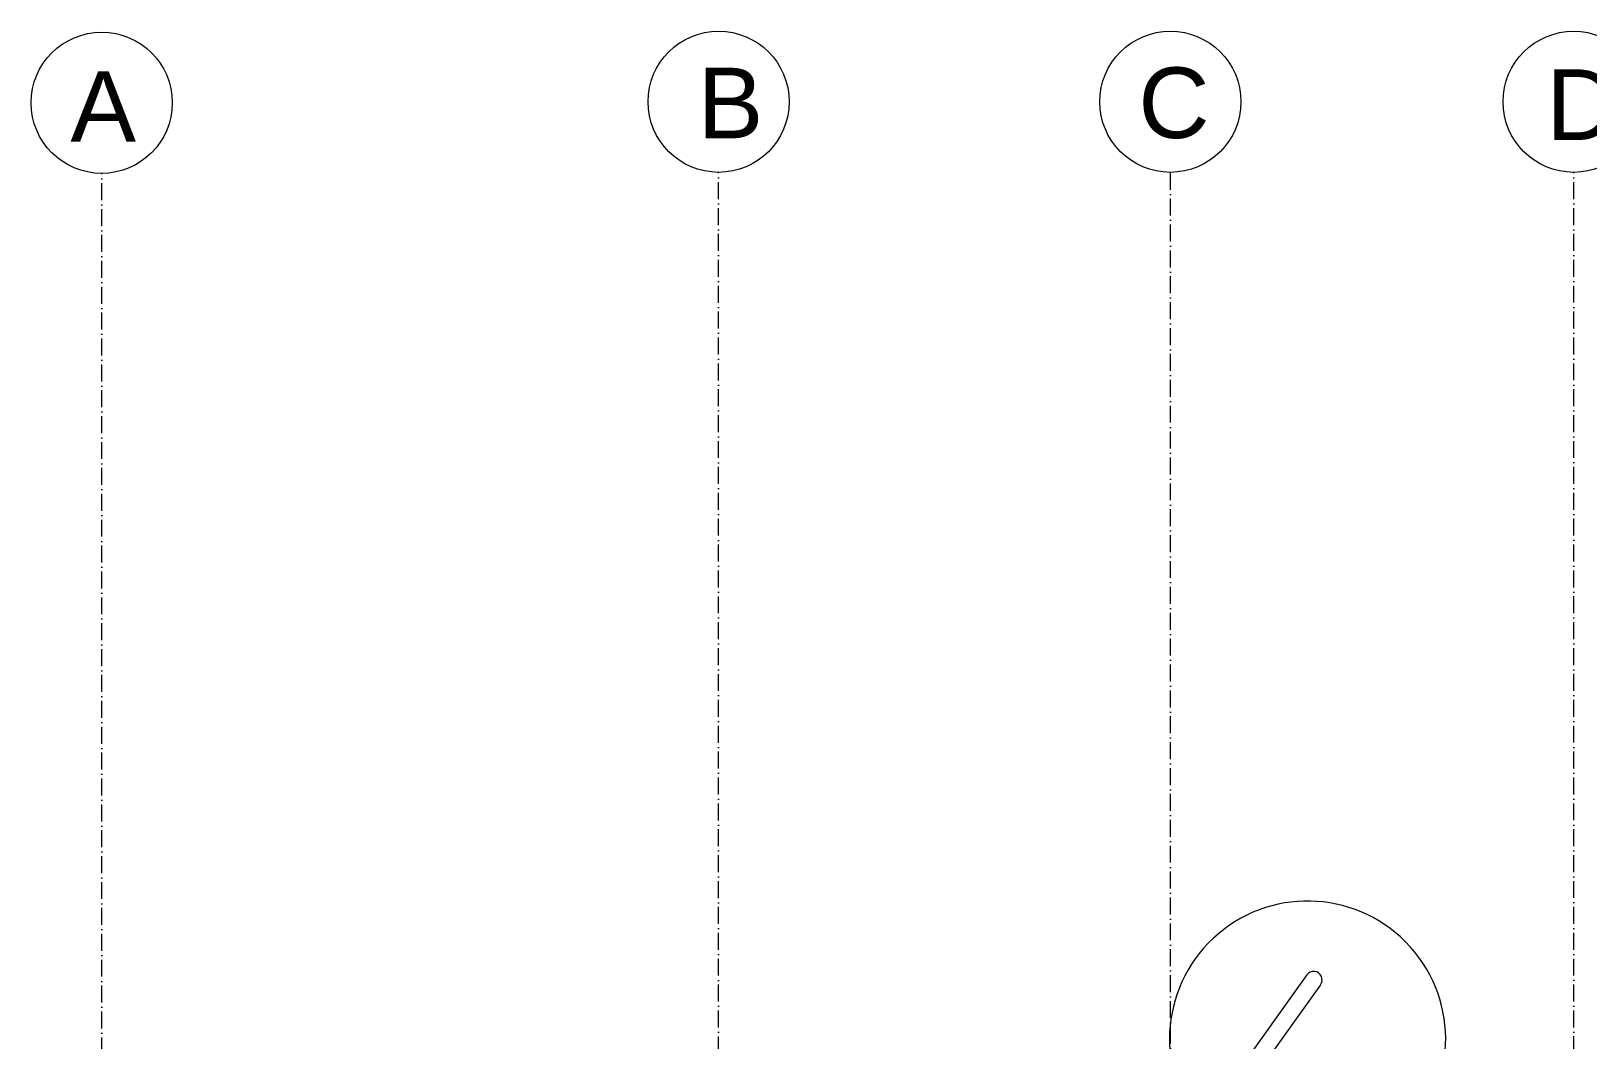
# Model space of a CAD drawing. Header units: centimetres. Extents: x 1059 to 7420, y -439 to 4439.
# Drawn here: x 1556.1 to 1887, y 364.9 to 579.2 of the extents above; entities that cross this region are included whole.
import ezdxf

# ---------------------------------------------------------------- set-up
doc = ezdxf.new("R2010")
doc.units = ezdxf.units.CM
doc.header["$MEASUREMENT"] = 0
doc.linetypes.add('ACAD_ISO10W100', pattern=[18, 12, -3, 0, -3])
doc.layers.add('ARREDI', color=8, linetype='Continuous', lineweight=18)
doc.layers.add('quote nuove', color=2, linetype='Continuous')
doc.styles.get("Standard").update_dxf_attribs({"font": 'Arial.ttf'})

msp = doc.modelspace()

# ---------------------------------------------------------------- linework, layer by layer
at = {"layer": 'ARREDI'}
for p, q in [((1827.24, 378.72), (1784.57, 319.09)), ((1830.12, 376.61), (1787.46, 317))]:
    msp.add_line(p, q, dxfattribs=at)
for centre, radius, start, end in [((1827.38, 365.03), 29.36, 225.5684, 218.4373), ((1828.68, 377.67), 1.78, 323.5018, 144.7184)]:
    msp.add_arc(centre, radius, start, end, dxfattribs=at)
at = {"layer": 'quote nuove', "color": 253, "linetype": 'ACAD_ISO10W100', "lineweight": 0, "ltscale": 0.3}
for p, q in [((1571.05, -270.67), (1571.05, 549.02)), ((1702.18, -270.46), (1702.18, 549.24)), ((1798.21, -20.95), (1798.21, 549.24)), ((1883.94, -270.45), (1883.94, 549.24))]:
    msp.add_line(p, q, dxfattribs=at)
at = {"layer": 'quote nuove', "color": 253, "lineweight": 0}
for centre in [(1702.18, 564.24), (1798.21, 564.24), (1883.94, 564.24), (1571.05, 564.02)]:
    msp.add_circle(centre, 15, dxfattribs=at)

# ---------------------------------------------------------------- texts
at = {"layer": 'quote nuove', "color": 253, "lineweight": 0, "char_height": 15, "attachment_point": 1}
for s, insert in [('A', (1564.39, 570.73, -16.68)), ('B', (1697.72, 571.48)), ('C', (1791.41, 571.53)), ('D', (1878.14, 571.13))]:
    msp.add_mtext_dynamic_manual_height_columns(s, width=15.1923, gutter_width=12.5, heights=[0], dxfattribs=dict(at, insert=insert))

doc.saveas('drawing.dxf')
